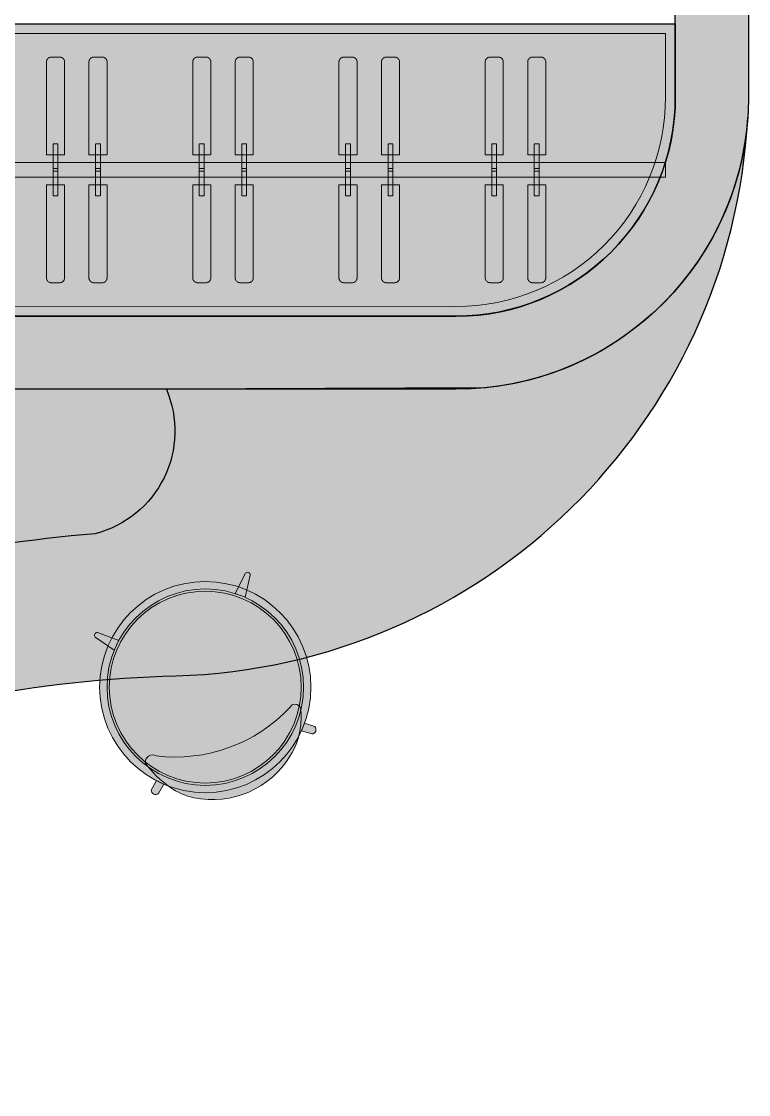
# Model space of a CAD drawing. Header units: millimetres. Extents: x 307301 to 459443, y -2888111 to -2805601.
# Drawn here: x 314378 to 315869, y -2822401 to -2820198 of the extents above; entities that cross this region are included whole.
import ezdxf

# ---------------------------------------------------------------- set-up
doc = ezdxf.new("R2010")
doc.units = ezdxf.units.MM
doc.header["$LTSCALE"] = 10
doc.header["$MEASUREMENT"] = 0
doc.linetypes.add('( Hidden )', pattern=[0.375, 0.25, -0.125])
doc.layers.add('A-FURN HATCH', color=7, linetype='Continuous', lineweight=0, true_color=0xffffff)
for name, color, linetype, lineweight in [('Bma-Furniture', 6, 'Continuous', 9), ('Bma-Furniture Hatch', 6, 'Continuous', 9), ('FURNITURE', 46, 'Continuous', 9), ('HATCH WALL', 8, 'Continuous', 0)]:
    doc.layers.add(name, color=color, linetype=linetype, lineweight=lineweight)
doc.layers.add('PDA FURNITURE', color=6, linetype='Continuous')
doc.layers.add('WALL - PDA', color=1, linetype='Continuous')

# ---------------------------------------------------------------- blocks, each defined once
blk = doc.blocks.new('6aa')
at = {"layer": 'A-FURN HATCH'}
h = blk.add_hatch(color=256, dxfattribs=at)
h.dxf.hatch_style = 1
h.paths.add_polyline_path([(313434.1240288429, -2820202.40382147), (313434.1240288429, -2820802.40382147), (315269.1040248614, -2820802.903018715, 0.4142135623736971), (315719.1040248615, -2820352.903018716), (315719.1040248615, -2820202.40382147)])
at = {"layer": 'FURNITURE', "color": 8, "linetype": '( Hidden )', "ltscale": 0.3, "extrusion": (-1.009673074674563e-28, 2.019518357901475e-28, -1)}
for p, q in [((313539.1257527454, -2820270.778484249, 0.02773739784954887), (313556.2663777319, -2820270.779165893, 0.02773739784954887)), ((313626.2654401706, -2820270.781949595, 0.02773739784954887), (313643.406065157, -2820270.782631238, 0.02773739784954887)), ((313839.1257527454, -2820270.778484249, 0.02773739784954887), (313856.2663777319, -2820270.779165893, 0.02773739784954887)), ((313926.2654401706, -2820270.781949595, 0.02773739784954887), (313943.406065157, -2820270.782631238, 0.02773739784954887)), ((314139.1257527454, -2820270.778484249, 0.02773739784954887), (314156.2663777319, -2820270.779165893, 0.02773739784954887)), ((314226.2654401706, -2820270.781949595, 0.02773739784954887), (314243.406065157, -2820270.782631238, 0.02773739784954887)), ((314439.1257527454, -2820270.778484249, 0.02773739784954887), (314456.2663777319, -2820270.779165893, 0.02773739784954887)), ((314526.2654401706, -2820270.781949595, 0.02773739784954887), (314543.406065157, -2820270.782631238, 0.02773739784954887)), ((314739.1257527454, -2820270.778484249, 0.02773739784954887), (314756.2663777319, -2820270.779165893, 0.02773739784954887)), ((314826.2654401706, -2820270.781949595, 0.02773739784954887), (314843.406065157, -2820270.782631238, 0.02773739784954887)), ((315039.1257527454, -2820270.778484249, 0.02773739784954887), (315056.2663777319, -2820270.779165893, 0.02773739784954887)), ((315126.2654401706, -2820270.781949595, 0.02773739784954887), (315143.406065157, -2820270.782631238, 0.02773739784954887)), ((315339.1257527454, -2820270.778484249, 0.02773739784954887), (315356.2663777319, -2820270.779165893, 0.02773739784954887)), ((315426.2654401706, -2820270.781949595, 0.02773739784954887), (315443.406065157, -2820270.782631238, 0.02773739784954887)), ((313529.1177743572, -2820471.403086414, 0.02773739784954887), (313529.1253550763, -2820280.778086565, 0.02773739784954887)), ((313566.2583993278, -2820471.404563411, 0.02773739784954887), (313566.2659800469, -2820280.779563562, 0.02773739784954887)), ((313616.2574617823, -2820471.406551759, 0.02773739784954887), (313616.2650425014, -2820280.78155191, 0.02773739784954887)), ((313653.398086753, -2820471.408028757, 0.02773739784954887), (313653.405667472, -2820280.783028907, 0.02773739784954887)), ((313829.1177743572, -2820471.403086414, 0.02773739784954887), (313829.1253550763, -2820280.778086565, 0.02773739784954887)), ((313866.2583993278, -2820471.404563411, 0.02773739784954887), (313866.2659800469, -2820280.779563562, 0.02773739784954887)), ((313916.2574617823, -2820471.406551759, 0.02773739784954887), (313916.2650425014, -2820280.78155191, 0.02773739784954887)), ((313953.398086753, -2820471.408028757, 0.02773739784954887), (313953.405667472, -2820280.783028907, 0.02773739784954887)), ((314129.1177743572, -2820471.403086414, 0.02773739784954887), (314129.1253550763, -2820280.778086565, 0.02773739784954887)), ((314166.2583993278, -2820471.404563411, 0.02773739784954887), (314166.2659800469, -2820280.779563562, 0.02773739784954887)), ((314216.2574617823, -2820471.406551759, 0.02773739784954887), (314216.2650425014, -2820280.78155191, 0.02773739784954887)), ((314253.398086753, -2820471.408028757, 0.02773739784954887), (314253.405667472, -2820280.783028907, 0.02773739784954887)), ((314429.1177743572, -2820471.403086414, 0.02773739784954887), (314429.1253550763, -2820280.778086565, 0.02773739784954887)), ((314466.2583993278, -2820471.404563411, 0.02773739784954887), (314466.2659800469, -2820280.779563562, 0.02773739784954887)), ((314516.2574617823, -2820471.406551759, 0.02773739784954887), (314516.2650425014, -2820280.78155191, 0.02773739784954887)), ((314553.398086753, -2820471.408028757, 0.02773739784954887), (314553.405667472, -2820280.783028907, 0.02773739784954887)), ((314729.1177743572, -2820471.403086414, 0.02773739784954887), (314729.1253550763, -2820280.778086565, 0.02773739784954887)), ((314766.2583993278, -2820471.404563411, 0.02773739784954887), (314766.2659800469, -2820280.779563562, 0.02773739784954887)), ((314816.2574617823, -2820471.406551759, 0.02773739784954887), (314816.2650425014, -2820280.78155191, 0.02773739784954887)), ((314853.398086753, -2820471.408028757, 0.02773739784954887), (314853.405667472, -2820280.783028907, 0.02773739784954887)), ((315029.1177743572, -2820471.403086414, 0.02773739784954887), (315029.1253550763, -2820280.778086565, 0.02773739784954887)), ((315066.2583993278, -2820471.404563411, 0.02773739784954887), (315066.2659800469, -2820280.779563562, 0.02773739784954887)), ((315116.2574617823, -2820471.406551759, 0.02773739784954887), (315116.2650425014, -2820280.78155191, 0.02773739784954887)), ((315153.398086753, -2820471.408028757, 0.02773739784954887), (315153.405667472, -2820280.783028907, 0.02773739784954887)), ((315329.1177743572, -2820471.403086414, 0.02773739784954887), (315329.1253550763, -2820280.778086565, 0.02773739784954887)), ((315366.2583993278, -2820471.404563411, 0.02773739784954887), (315366.2659800469, -2820280.779563562, 0.02773739784954887)), ((315416.2574617823, -2820471.406551759, 0.02773739784954887), (315416.2650425014, -2820280.78155191, 0.02773739784954887)), ((315453.398086753, -2820471.408028757, 0.02773739784954887), (315453.405667472, -2820280.783028907, 0.02773739784954887)), ((313529.1177743572, -2820471.403086414, 0.02773739784954887), (313566.2583993278, -2820471.404563411, 0.02773739784954887)), ((313616.2574617823, -2820471.406551759, 0.02773739784954887), (313653.398086753, -2820471.408028757, 0.02773739784954887)), ((313829.1177743572, -2820471.403086414, 0.02773739784954887), (313866.2583993278, -2820471.404563411, 0.02773739784954887)), ((313916.2574617823, -2820471.406551759, 0.02773739784954887), (313953.398086753, -2820471.408028757, 0.02773739784954887)), ((314129.1177743572, -2820471.403086414, 0.02773739784954887), (314166.2583993278, -2820471.404563411, 0.02773739784954887)), ((314216.2574617823, -2820471.406551759, 0.02773739784954887), (314253.398086753, -2820471.408028757, 0.02773739784954887)), ((314429.1177743572, -2820471.403086414, 0.02773739784954887), (314466.2583993278, -2820471.404563411, 0.02773739784954887)), ((314516.2574617823, -2820471.406551759, 0.02773739784954887), (314553.398086753, -2820471.408028757, 0.02773739784954887)), ((314729.1177743572, -2820471.403086414, 0.02773739784954887), (314766.2583993278, -2820471.404563411, 0.02773739784954887)), ((314816.2574617823, -2820471.406551759, 0.02773739784954887), (314853.398086753, -2820471.408028757, 0.02773739784954887)), ((315029.1177743572, -2820471.403086414, 0.02773739784954887), (315066.2583993278, -2820471.404563411, 0.02773739784954887)), ((315116.2574617823, -2820471.406551759, 0.02773739784954887), (315153.398086753, -2820471.408028757, 0.02773739784954887)), ((315329.1177743572, -2820471.403086414, 0.02773739784954887), (315366.2583993278, -2820471.404563411, 0.02773739784954887)), ((315416.2574617823, -2820471.406551759, 0.02773739784954887), (315453.398086753, -2820471.408028757, 0.02773739784954887)), ((313529.1153087594, -2820533.403086364, 0.02773739784954887), (313529.1077280403, -2820724.028086214, 0.02773739784954887)), ((313529.1153087594, -2820533.403086364, 0.02773739784954887), (313566.25593373, -2820533.404563362, 0.02773739784954887)), ((313566.25593373, -2820533.404563362, 0.02773739784954887), (313566.2483530109, -2820724.029563211, 0.02773739784954887)), ((313616.2549961845, -2820533.40655171, 0.02773739784954887), (313616.2474154654, -2820724.031551559, 0.02773739784954887)), ((313616.2549961845, -2820533.40655171, 0.02773739784954887), (313653.3956211552, -2820533.408028707, 0.02773739784954887)), ((313653.3956211552, -2820533.408028707, 0.02773739784954887), (313653.388040436, -2820724.033028557, 0.02773739784954887)), ((313829.1153087594, -2820533.403086364, 0.02773739784954887), (313829.1077280403, -2820724.028086214, 0.02773739784954887)), ((313829.1153087594, -2820533.403086364, 0.02773739784954887), (313866.25593373, -2820533.404563362, 0.02773739784954887)), ((313866.25593373, -2820533.404563362, 0.02773739784954887), (313866.2483530109, -2820724.029563211, 0.02773739784954887)), ((313916.2549961845, -2820533.40655171, 0.02773739784954887), (313916.2474154654, -2820724.031551559, 0.02773739784954887)), ((313916.2549961845, -2820533.40655171, 0.02773739784954887), (313953.3956211552, -2820533.408028707, 0.02773739784954887)), ((313953.3956211552, -2820533.408028707, 0.02773739784954887), (313953.388040436, -2820724.033028557, 0.02773739784954887)), ((314129.1153087594, -2820533.403086364, 0.02773739784954887), (314129.1077280403, -2820724.028086214, 0.02773739784954887)), ((314129.1153087594, -2820533.403086364, 0.02773739784954887), (314166.25593373, -2820533.404563362, 0.02773739784954887)), ((314166.25593373, -2820533.404563362, 0.02773739784954887), (314166.2483530109, -2820724.029563211, 0.02773739784954887)), ((314216.2549961845, -2820533.40655171, 0.02773739784954887), (314216.2474154654, -2820724.031551559, 0.02773739784954887)), ((314216.2549961845, -2820533.40655171, 0.02773739784954887), (314253.3956211552, -2820533.408028707, 0.02773739784954887)), ((314253.3956211552, -2820533.408028707, 0.02773739784954887), (314253.388040436, -2820724.033028557, 0.02773739784954887)), ((314429.1153087594, -2820533.403086364, 0.02773739784954887), (314429.1077280403, -2820724.028086214, 0.02773739784954887)), ((314429.1153087594, -2820533.403086364, 0.02773739784954887), (314466.25593373, -2820533.404563362, 0.02773739784954887)), ((314466.25593373, -2820533.404563362, 0.02773739784954887), (314466.2483530109, -2820724.029563211, 0.02773739784954887)), ((314516.2549961845, -2820533.40655171, 0.02773739784954887), (314516.2474154654, -2820724.031551559, 0.02773739784954887)), ((314516.2549961845, -2820533.40655171, 0.02773739784954887), (314553.3956211552, -2820533.408028707, 0.02773739784954887)), ((314553.3956211552, -2820533.408028707, 0.02773739784954887), (314553.388040436, -2820724.033028557, 0.02773739784954887)), ((314729.1153087594, -2820533.403086364, 0.02773739784954887), (314729.1077280403, -2820724.028086214, 0.02773739784954887)), ((314729.1153087594, -2820533.403086364, 0.02773739784954887), (314766.25593373, -2820533.404563362, 0.02773739784954887)), ((314766.25593373, -2820533.404563362, 0.02773739784954887), (314766.2483530109, -2820724.029563211, 0.02773739784954887)), ((314816.2549961845, -2820533.40655171, 0.02773739784954887), (314816.2474154654, -2820724.031551559, 0.02773739784954887)), ((314816.2549961845, -2820533.40655171, 0.02773739784954887), (314853.3956211552, -2820533.408028707, 0.02773739784954887)), ((314853.3956211552, -2820533.408028707, 0.02773739784954887), (314853.388040436, -2820724.033028557, 0.02773739784954887)), ((315029.1153087594, -2820533.403086364, 0.02773739784954887), (315029.1077280403, -2820724.028086214, 0.02773739784954887)), ((315029.1153087594, -2820533.403086364, 0.02773739784954887), (315066.25593373, -2820533.404563362, 0.02773739784954887)), ((315066.25593373, -2820533.404563362, 0.02773739784954887), (315066.2483530109, -2820724.029563211, 0.02773739784954887)), ((315116.2549961845, -2820533.40655171, 0.02773739784954887), (315116.2474154654, -2820724.031551559, 0.02773739784954887)), ((315116.2549961845, -2820533.40655171, 0.02773739784954887), (315153.3956211552, -2820533.408028707, 0.02773739784954887)), ((315153.3956211552, -2820533.408028707, 0.02773739784954887), (315153.388040436, -2820724.033028557, 0.02773739784954887)), ((315329.1153087594, -2820533.403086364, 0.02773739784954887), (315329.1077280403, -2820724.028086214, 0.02773739784954887)), ((315329.1153087594, -2820533.403086364, 0.02773739784954887), (315366.25593373, -2820533.404563362, 0.02773739784954887)), ((315366.25593373, -2820533.404563362, 0.02773739784954887), (315366.2483530109, -2820724.029563211, 0.02773739784954887)), ((315416.2549961845, -2820533.40655171, 0.02773739784954887), (315416.2474154654, -2820724.031551559, 0.02773739784954887)), ((315416.2549961845, -2820533.40655171, 0.02773739784954887), (315453.3956211552, -2820533.408028707, 0.02773739784954887)), ((315453.3956211552, -2820533.408028707, 0.02773739784954887), (315453.388040436, -2820724.033028557, 0.02773739784954887)), ((313539.1073303553, -2820734.028483883, 0.02773739784954887), (313556.2479553417, -2820734.029165526, 0.02773739784954887)), ((313626.2470177804, -2820734.031949229, 0.02773739784954887), (313643.3876427669, -2820734.032630872, 0.02773739784954887)), ((313839.1073303553, -2820734.028483883, 0.02773739784954887), (313856.2479553417, -2820734.029165526, 0.02773739784954887)), ((313926.2470177804, -2820734.031949229, 0.02773739784954887), (313943.3876427669, -2820734.032630872, 0.02773739784954887)), ((314139.1073303553, -2820734.028483883, 0.02773739784954887), (314156.2479553417, -2820734.029165526, 0.02773739784954887)), ((314226.2470177804, -2820734.031949229, 0.02773739784954887), (314243.3876427669, -2820734.032630872, 0.02773739784954887)), ((314439.1073303553, -2820734.028483883, 0.02773739784954887), (314456.2479553417, -2820734.029165526, 0.02773739784954887)), ((314526.2470177804, -2820734.031949229, 0.02773739784954887), (314543.3876427669, -2820734.032630872, 0.02773739784954887)), ((314739.1073303553, -2820734.028483883, 0.02773739784954887), (314756.2479553417, -2820734.029165526, 0.02773739784954887)), ((314826.2470177804, -2820734.031949229, 0.02773739784954887), (314843.3876427669, -2820734.032630872, 0.02773739784954887)), ((315039.1073303553, -2820734.028483883, 0.02773739784954887), (315056.2479553417, -2820734.029165526, 0.02773739784954887)), ((315126.2470177804, -2820734.031949229, 0.02773739784954887), (315143.3876427669, -2820734.032630872, 0.02773739784954887)), ((315339.1073303553, -2820734.028483883, 0.02773739784954887), (315356.2479553417, -2820734.029165526, 0.02773739784954887)), ((315426.2470177804, -2820734.031949229, 0.02773739784954887), (315443.3876427669, -2820734.032630872, 0.02773739784954887))]:
    blk.add_line(p, q, dxfattribs=at)
at = {"layer": 'FURNITURE', "color": 3, "elevation": 0.02773739784954887}
blk.add_lwpolyline([(313454.1240288452, -2820782.409261629), (313454.1240288452, -2820222.403821473), (315699.1040248591, -2820222.403821473), (315699.1040248592, -2820352.903018715, -0.4142135623739277), (315269.1040248616, -2820782.903018713)], format="xyb", close=True, dxfattribs=at)
at = {"layer": 'FURNITURE', "color": 8, "linetype": '( Hidden )', "ltscale": 0.3, "elevation": 0.02773739784954887}
for points in [[(313542.5987989172, -2820555.65362259), (313552.6030341701, -2820555.65362259), (313552.6030341701, -2820449.154020351), (313542.5987989172, -2820449.154020351)], [(313629.7384863424, -2820555.657087935), (313639.7427215952, -2820555.657087935), (313639.7427215952, -2820449.157485696), (313629.7384863424, -2820449.157485696)], [(313842.5987989172, -2820555.65362259), (313852.6030341701, -2820555.65362259), (313852.6030341701, -2820449.154020351), (313842.5987989172, -2820449.154020351)], [(313929.7384863424, -2820555.657087935), (313939.7427215952, -2820555.657087935), (313939.7427215952, -2820449.157485696), (313929.7384863424, -2820449.157485696)], [(314142.5987989172, -2820555.65362259), (314152.6030341701, -2820555.65362259), (314152.6030341701, -2820449.154020351), (314142.5987989172, -2820449.154020351)], [(314229.7384863424, -2820555.657087935), (314239.7427215952, -2820555.657087935), (314239.7427215952, -2820449.157485696), (314229.7384863424, -2820449.157485696)], [(314442.5987989172, -2820555.65362259), (314452.6030341701, -2820555.65362259), (314452.6030341701, -2820449.154020351), (314442.5987989172, -2820449.154020351)], [(314529.7384863424, -2820555.657087935), (314539.7427215952, -2820555.657087935), (314539.7427215952, -2820449.157485696), (314529.7384863424, -2820449.157485696)], [(314742.5987989172, -2820555.65362259), (314752.6030341701, -2820555.65362259), (314752.6030341701, -2820449.154020351), (314742.5987989172, -2820449.154020351)], [(314829.7384863424, -2820555.657087935), (314839.7427215952, -2820555.657087935), (314839.7427215952, -2820449.157485696), (314829.7384863424, -2820449.157485696)], [(315042.5987989172, -2820555.65362259), (315052.6030341701, -2820555.65362259), (315052.6030341701, -2820449.154020351), (315042.5987989172, -2820449.154020351)], [(315129.7384863424, -2820555.657087935), (315139.7427215952, -2820555.657087935), (315139.7427215952, -2820449.157485696), (315129.7384863424, -2820449.157485696)], [(315342.5987989172, -2820555.65362259), (315352.6030341701, -2820555.65362259), (315352.6030341701, -2820449.154020351), (315342.5987989172, -2820449.154020351)], [(315429.7384863424, -2820555.657087935), (315439.7427215952, -2820555.657087935), (315439.7427215952, -2820449.157485696), (315429.7384863424, -2820449.157485696)], [(313454.1240288452, -2820487.40382147), (315699.1040248591, -2820487.40382147), (315699.1040248591, -2820517.40382147), (313454.1240288452, -2820517.40382147)], [(313542.5987989172, -2820499.55987259), (313552.6008022075, -2820499.55987259), (313552.6008022075, -2820505.247770351), (313542.5987989172, -2820505.247770351)], [(313629.7384863424, -2820499.563337935), (313639.7404896327, -2820499.563337935), (313639.7404896327, -2820505.251235696), (313629.7384863424, -2820505.251235696)], [(313842.5987989172, -2820499.55987259), (313852.6008022075, -2820499.55987259), (313852.6008022075, -2820505.247770351), (313842.5987989172, -2820505.247770351)], [(313929.7384863424, -2820499.563337935), (313939.7404896327, -2820499.563337935), (313939.7404896327, -2820505.251235696), (313929.7384863424, -2820505.251235696)], [(314142.5987989172, -2820499.55987259), (314152.6008022075, -2820499.55987259), (314152.6008022075, -2820505.247770351), (314142.5987989172, -2820505.247770351)], [(314229.7384863424, -2820499.563337935), (314239.7404896327, -2820499.563337935), (314239.7404896327, -2820505.251235696), (314229.7384863424, -2820505.251235696)], [(314442.5987989172, -2820499.55987259), (314452.6008022075, -2820499.55987259), (314452.6008022075, -2820505.247770351), (314442.5987989172, -2820505.247770351)], [(314529.7384863424, -2820499.563337935), (314539.7404896327, -2820499.563337935), (314539.7404896327, -2820505.251235696), (314529.7384863424, -2820505.251235696)], [(314742.5987989172, -2820499.55987259), (314752.6008022075, -2820499.55987259), (314752.6008022075, -2820505.247770351), (314742.5987989172, -2820505.247770351)], [(314829.7384863424, -2820499.563337935), (314839.7404896327, -2820499.563337935), (314839.7404896327, -2820505.251235696), (314829.7384863424, -2820505.251235696)], [(315042.5987989172, -2820499.55987259), (315052.6008022075, -2820499.55987259), (315052.6008022075, -2820505.247770351), (315042.5987989172, -2820505.247770351)], [(315129.7384863424, -2820499.563337935), (315139.7404896327, -2820499.563337935), (315139.7404896327, -2820505.251235696), (315129.7384863424, -2820505.251235696)], [(315342.5987989172, -2820499.55987259), (315352.6008022075, -2820499.55987259), (315352.6008022075, -2820505.247770351), (315342.5987989172, -2820505.247770351)], [(315429.7384863424, -2820499.563337935), (315439.7404896327, -2820499.563337935), (315439.7404896327, -2820505.251235696), (315429.7384863424, -2820505.251235696)]]:
    blk.add_lwpolyline(points, close=True, dxfattribs=at)
at = {"layer": 'FURNITURE', "color": 8, "linetype": '( Hidden )', "ltscale": 0.3, "extrusion": (-1.009673074674563e-28, 2.019518357901475e-28, -1)}
for centre, start, end in [((-313539.1253550684, -2820280.778484241, -0.02773739784954887), 0.001881530353662728, 90.00189752193414), ((-313556.2659800549, -2820280.779165884, -0.02773739784954887), 90.00177452183325, 180.0017825192911), ((-313626.2650424935, -2820280.781949587, -0.02773739784954887), 0.001881530353662728, 90.00189752193414), ((-313643.40566748, -2820280.78263123, -0.02773739784954887), 90.00177452183325, 180.0017825192911), ((-313839.1253550684, -2820280.778484241, -0.02773739784954887), 0.001881530353662728, 90.00189752193414), ((-313856.2659800549, -2820280.779165884, -0.02773739784954887), 90.00177452183325, 180.0017825192911), ((-313926.2650424935, -2820280.781949587, -0.02773739784954887), 0.001881530353662728, 90.00189752193414), ((-313943.40566748, -2820280.78263123, -0.02773739784954887), 90.00177452183325, 180.0017825192911), ((-314139.1253550684, -2820280.778484241, -0.02773739784954887), 0.001881530353662728, 90.00189752193414), ((-314156.2659800549, -2820280.779165884, -0.02773739784954887), 90.00177452183325, 180.0017825192911), ((-314226.2650424935, -2820280.781949587, -0.02773739784954887), 0.001881530353662728, 90.00189752193414), ((-314243.40566748, -2820280.78263123, -0.02773739784954887), 90.00177452183325, 180.0017825192911), ((-314439.1253550684, -2820280.778484241, -0.02773739784954887), 0.001881530353662728, 90.00189752193414), ((-314456.2659800549, -2820280.779165884, -0.02773739784954887), 90.00177452183325, 180.0017825192911), ((-314526.2650424935, -2820280.781949587, -0.02773739784954887), 0.001881530353662728, 90.00189752193414), ((-314543.40566748, -2820280.78263123, -0.02773739784954887), 90.00177452183325, 180.0017825192911), ((-314739.1253550684, -2820280.778484241, -0.02773739784954887), 0.001881530353662728, 90.00189752193414), ((-314756.2659800549, -2820280.779165884, -0.02773739784954887), 90.00177452183325, 180.0017825192911), ((-314826.2650424935, -2820280.781949587, -0.02773739784954887), 0.001881530353662728, 90.00189752193414), ((-314843.40566748, -2820280.78263123, -0.02773739784954887), 90.00177452183325, 180.0017825192911), ((-315039.1253550684, -2820280.778484241, -0.02773739784954887), 0.001881530353662728, 90.00189752193414), ((-315056.2659800549, -2820280.779165884, -0.02773739784954887), 90.00177452183325, 180.0017825192911), ((-315126.2650424935, -2820280.781949587, -0.02773739784954887), 0.001881530353662728, 90.00189752193414), ((-315143.40566748, -2820280.78263123, -0.02773739784954887), 90.00177452183325, 180.0017825192911), ((-315339.1253550684, -2820280.778484241, -0.02773739784954887), 0.001881530353662728, 90.00189752193414), ((-315356.2659800549, -2820280.779165884, -0.02773739784954887), 90.00177452183325, 180.0017825192911), ((-315426.2650424935, -2820280.781949587, -0.02773739784954887), 0.001881530353662728, 90.00189752193414), ((-315443.40566748, -2820280.78263123, -0.02773739784954887), 90.00177452183325, 180.0017825192911), ((-313539.1077280324, -2820724.028483891, -0.02773739784954887), 270.0018925226893, 0.001881530353662728), ((-313556.2483530188, -2820724.029165534, -0.02773739784954887), 180.0018895078012, 270.0018825208644), ((-313626.2474154575, -2820724.031949237, -0.02773739784954887), 270.0018925226893, 0.001881530353662728), ((-313643.3880404439, -2820724.03263088, -0.02773739784954887), 180.0018895078012, 270.0018825208644), ((-313839.1077280324, -2820724.028483891, -0.02773739784954887), 270.0018925226893, 0.001881530353662728), ((-313856.2483530188, -2820724.029165534, -0.02773739784954887), 180.0018895078012, 270.0018825208644), ((-313926.2474154575, -2820724.031949237, -0.02773739784954887), 270.0018925226893, 0.001881530353662728), ((-313943.3880404439, -2820724.03263088, -0.02773739784954887), 180.0018895078012, 270.0018825208644), ((-314139.1077280324, -2820724.028483891, -0.02773739784954887), 270.0018925226893, 0.001881530353662728), ((-314156.2483530188, -2820724.029165534, -0.02773739784954887), 180.0018895078012, 270.0018825208644), ((-314226.2474154575, -2820724.031949237, -0.02773739784954887), 270.0018925226893, 0.001881530353662728), ((-314243.3880404439, -2820724.03263088, -0.02773739784954887), 180.0018895078012, 270.0018825208644), ((-314439.1077280324, -2820724.028483891, -0.02773739784954887), 270.0018925226893, 0.001881530353662728), ((-314456.2483530188, -2820724.029165534, -0.02773739784954887), 180.0018895078012, 270.0018825208644), ((-314526.2474154575, -2820724.031949237, -0.02773739784954887), 270.0018925226893, 0.001881530353662728), ((-314543.3880404439, -2820724.03263088, -0.02773739784954887), 180.0018895078012, 270.0018825208644), ((-314739.1077280324, -2820724.028483891, -0.02773739784954887), 270.0018925226893, 0.001881530353662728), ((-314756.2483530188, -2820724.029165534, -0.02773739784954887), 180.0018895078012, 270.0018825208644), ((-314826.2474154575, -2820724.031949237, -0.02773739784954887), 270.0018925226893, 0.001881530353662728), ((-314843.3880404439, -2820724.03263088, -0.02773739784954887), 180.0018895078012, 270.0018825208644), ((-315039.1077280324, -2820724.028483891, -0.02773739784954887), 270.0018925226893, 0.001881530353662728), ((-315056.2483530188, -2820724.029165534, -0.02773739784954887), 180.0018895078012, 270.0018825208644), ((-315126.2474154575, -2820724.031949237, -0.02773739784954887), 270.0018925226893, 0.001881530353662728), ((-315143.3880404439, -2820724.03263088, -0.02773739784954887), 180.0018895078012, 270.0018825208644), ((-315339.1077280324, -2820724.028483891, -0.02773739784954887), 270.0018925226893, 0.001881530353662728), ((-315356.2483530188, -2820724.029165534, -0.02773739784954887), 180.0018895078012, 270.0018825208644), ((-315426.2474154575, -2820724.031949237, -0.02773739784954887), 270.0018925226893, 0.001881530353662728), ((-315443.3880404439, -2820724.03263088, -0.02773739784954887), 180.0018895078012, 270.0018825208644)]:
    blk.add_arc(centre, 9.998532, start, end, dxfattribs=at)
at = {"layer": 'PDA FURNITURE', "elevation": 0.02773739784954887}
blk.add_lwpolyline([(313434.1240288429, -2820802.40382147), (313434.1240288429, -2820202.40382147), (315719.1040248615, -2820202.40382147), (315719.1040248615, -2820352.903018715, -0.4142135623738907), (315269.1040248615, -2820802.903018715)], format="xyb", close=True, dxfattribs=at)
blk = doc.blocks.new('EH')
at = {"true_color": 0xfafafa}
h = blk.add_hatch(color=7, dxfattribs=at)
h.dxf.hatch_style = 1
edge = h.paths.add_edge_path(flags=17)
edge.add_arc((616572.9563709883, 858461.0463262589), 201.6227207359306, 0, 360)
edge = h.paths.add_edge_path()
edge.add_arc((616572.9563709883, 858461.0463262589), 216.6931118425045, 0, 360)
h = blk.add_hatch(color=7, dxfattribs=at)
h.dxf.hatch_style = 1
edge = h.paths.add_edge_path()
edge.add_arc((616572.9563709883, 858461.0463262589), 201.6227207359306, 0, 360)
edge = h.paths.add_edge_path(flags=17)
edge.add_arc((616572.9563709883, 858461.0463262589), 196.8636498601704, 0, 360)
h = blk.add_hatch(color=7, dxfattribs=at)
h.dxf.hatch_style = 1
edge = h.paths.add_edge_path()
edge.add_arc((616572.9563709883, 858461.0463262589), 196.8636498601704, 0, 360)
h = blk.add_hatch(color=7, dxfattribs=at)
h.dxf.hatch_style = 1
edge = h.paths.add_edge_path()
edge.add_arc((616572.9563709883, 858461.0463262589), 196.8636498601704, 0, 360)
h = blk.add_hatch(color=7, dxfattribs=at)
h.dxf.hatch_style = 1
edge = h.paths.add_edge_path()
edge.add_line((616714.0164021978, 858625.5394030601), (616728.0320768738, 858642.3537449333))
edge.add_arc((616731.6164371092, 858634.256821169), 8.854818617023371, -19.920479631612523, 113.8780969712306, ccw=False)
edge.add_line((616739.9414400749, 858631.2398461342), (616726.3619443898, 858614.090877842))
edge.add_line((616726.3619443898, 858614.090877842), (616714.0164021978, 858625.5394030601))
h = blk.add_hatch(color=7, dxfattribs=at)
h.dxf.hatch_style = 1
edge = h.paths.add_edge_path()
edge.add_line((616393.9521425524, 858632.5166037498), (616433.134920222, 858606.3105111857))
edge.add_arc((616572.9563709082, 858461.0463263338), 201.6227206261225, 133.9062661246791, 140.0558119893848)
edge.add_line((616418.3782351466, 858590.4963994012), (616386.889611667, 858624.9485804155))
edge.add_arc((616391.8291567173, 858627.4183759678), 5.522589553263722, 67.39235249162772, 206.5652648579663, ccw=False)
h = blk.add_hatch(color=7, dxfattribs=at)
h.dxf.hatch_style = 1
edge = h.paths.add_edge_path()
edge.add_arc((616655.0376179643, 858423.6168390407), 131.5336022784618, 283.2960368830732, 303.9490013267488)
edge.add_arc((616661.278132346, 858426.9555990171), 131.0075362121024, 300.8680364192592, 324.3982942300563)
edge.add_arc((616619.9293521385, 858464.0388607705), 186.3147141937552, 322.5280130741197, 393.6238533300888)
edge.add_arc((616666.4595582504, 858493.9531780265), 131.0075362111935, 393.9983036082492, 417.5285614190462)
edge.add_arc((616622.9806437616, 858433.2981434335), 205.5638649653182, 416.3809841270715, 436.2601046610415)
edge.add_arc((616675.777895007, 858618.6360439595), 14.88357003403983, 105.4815223191305, 231.5367051166331)
edge.add_arc((616384.0291620418, 858451.6564773323), 322.3774061399432, 334.8992795509933, 388.8038800014655, ccw=False)
edge.add_arc((616684.7360956054, 858307.2420046953), 11.646067455748, 138.8826592375905, 272.7164204911842)
h = blk.add_hatch(color=7, dxfattribs=at)
h.dxf.hatch_style = 1
edge = h.paths.add_edge_path()
edge.add_arc((616655.0376179643, 858423.6168390407), 131.5336022784618, 283.2960368830732, 303.9490013267488)
edge.add_arc((616661.278132346, 858426.9555990171), 131.0075362121024, 300.8680364192592, 324.3982942300563)
edge.add_arc((616619.9293521385, 858464.0388607705), 186.3147141937552, 322.5280130741197, 393.6238533300888)
edge.add_arc((616666.4595582504, 858493.9531780265), 131.0075362111935, 393.9983036082492, 417.5285614190462)
edge.add_arc((616622.9806437616, 858433.2981434335), 205.5638649653182, 416.3809841270715, 436.2601046610415)
edge.add_arc((616675.777895007, 858618.6360439595), 14.88357003403983, 105.4815223191305, 231.5367051166331)
edge.add_arc((616384.0291620418, 858451.6564773323), 322.3774061399432, 334.8992795509933, 388.8038800014655, ccw=False)
edge.add_arc((616684.7360956054, 858307.2420046953), 11.646067455748, 138.8826592375905, 272.7164204911842)
h = blk.add_hatch(color=7, dxfattribs=at)
h.dxf.hatch_style = 1
edge = h.paths.add_edge_path()
edge.add_line((616393.3856694372, 858290.1978457129), (616431.9763688978, 858316.9062536649))
edge.add_arc((616572.9563709507, 858461.0463262287), 201.6227206877067, 219.5464558432139, 225.6350001497129, ccw=False)
edge.add_line((616417.4833585112, 858332.6724040306), (616386.3085113113, 858297.7521923132))
edge.add_arc((616391.2528249756, 858295.291957007), 5.522589553201537, 153.5455747641195, 292.7184871320774)
h = blk.add_hatch(color=7, dxfattribs=at)
h.dxf.hatch_style = 1
edge = h.paths.add_edge_path()
edge.add_line((616717.2831120847, 858299.4118728624), (616731.3312881336, 858282.6246759867))
edge.add_arc((616734.8999780408, 858290.7285185985), 8.854818616446693, 246.2327426462833, 380.0313192497716)
edge.add_line((616743.2191290449, 858293.7615928316), (616729.6064838305, 858310.8842592963))
edge.add_line((616729.6064838305, 858310.8842592963), (616717.2831120847, 858299.4118728624))
at = {"layer": 'Bma-Furniture'}
for points in [[(616714.0164021978, 858625.5394030601), (616714.0164021978, 858625.5394030601), (616728.0320768738, 858642.3537449333, -0.6606223916070523), (616739.9414400749, 858631.2398461342), (616726.3619443898, 858614.090877842)], [(616393.9521425524, 858632.5166037498), (616433.134920222, 858606.3105111857, 0.02683889718203956), (616418.3782351466, 858590.4963994012), (616386.889611667, 858624.9485804155, -0.6948428351203215)], [(616393.3856694372, 858290.1978457129), (616431.9763688978, 858316.9062536649, -0.02657253783973197), (616417.4833585112, 858332.6724040306), (616386.3085113113, 858297.7521923132, 0.6948428351203215)], [(616717.2831120847, 858299.4118728624), (616717.2831120847, 858299.4118728624), (616731.3312881336, 858282.6246759867, 0.6606223916070523), (616743.2191290449, 858293.7615928316), (616729.6064838305, 858310.8842592963)]]:
    blk.add_lwpolyline(points, format="xyb", close=True, dxfattribs=at)
blk.add_lwpolyline([(616685.2880344435, 858295.6090235327, 0.09036028967827471), (616728.4931842635, 858314.5051150693, 0.1030323995963343), (616767.798189262, 858350.68993165, 0.3205636167367811), (616775.0718970192, 858567.2084468561, 0.1030323995963343), (616736.7947688383, 858604.4788885907, 0.08695721469323947), (616671.8050594548, 858632.9795872679, 0.6131320364031144), (616666.5201187198, 858606.9821074927, -0.2396385517248449), (616675.9623629734, 858314.9004969024, 0.660842936343446), (616685.2880344457, 858295.6090235341)], format="xyb", dxfattribs=at)
for radius in [216.6931118425045, 201.6227207359306, 196.8636498601704]:
    blk.add_circle((616572.9563709883, 858461.0463262589), radius, dxfattribs=at)
blk = doc.blocks.new('bc')
at = {"layer": 'Bma-Furniture Hatch', "true_color": 0xffffff}
h = blk.add_hatch(color=7, dxfattribs=at)
h.dxf.hatch_style = 1
edge = h.paths.add_edge_path()
edge.add_arc((314659.024848065, -2820331.488575588), 1210.268644760419, 271.6878796241043, 356.9932043191117)
edge.add_arc((315269.1040248614, -2820352.903018715), 600.0000000001412, 270.0000000000111, 355.97936227004783, ccw=False)
edge.add_line((315269.1040248615, -2820952.903018715), (313391.3838712761, -2820952.903018715))
edge.add_arc((313306.6617664156, -2821030.057782479), 114.5892343260555, -64.99510313590042, 42.32351330938582, ccw=False)
edge.add_arc((314291.888264448, -2823018.55115963), 2104.628291643908, 116.4303469649322, 138.592952508108)
edge.add_arc((312988.1668313838, -2821882.662455623), 375.6592267590836, 137.0162322989729, 314.9390000673615)
edge.add_arc((314493.0701185379, -2823217.92136598), 1637.069214714675, 112.5408744073456, 139.2161654040961, ccw=False)
edge.add_arc((314749.3308025224, -2823986.153388686), 2445.532165304612, 91.28066952092689, 111.1862861868299, ccw=False)
at = {"layer": 'PDA FURNITURE'}
for points in [[(314694.6730641795, -2821541.232100959, 0.3904132267996726), (315867.6273405743, -2820394.972491592, -0.3938064577121165), (315269.1040248615, -2820952.903018715), (313391.3838712761, -2820952.903018715, -0.5057861424111539), (313355.0981452161, -2821133.906758556, 0.09700517596055475), (312713.3544933934, -2821626.541325028, 0.9820350647990157), (313253.5150633955, -2822148.576295837, -0.1169213817644134), (313865.5120373333, -2821705.913935944, -0.08707370125073954)], [(313865.5120373333, -2821705.913935944, -0.08707370125075353), (314694.6730641797, -2821541.232100959, 0.3904132267996889), (315867.627340574, -2820394.972491592, -0.3662678861662348), (315326.7649280032, -2820950.125942127), (314675.0256731319, -2820952.903018715, -0.4589600108852189), (314529.2637746877, -2821249.45512728, 0.0728294863028786), (313753.8291324978, -2821427.457764799, 0.1111492803973267), (313034.0707198224, -2821938.161161917, 0.0428485808898399), (312817.5983078196, -2822217.365657607, 0.3246442870535473), (313253.5150633955, -2822148.576295837, -0.1169213817644036)]]:
    blk.add_lwpolyline(points, format="xyb", close=True, dxfattribs=at)
at = {"layer": 'PDA FURNITURE', "color": 1, "xscale": -1}
for p, rotation in [((883200.8048929672, -1930504.952432612), 111.7773440277738), ((779689.7698578774, -1872904.924768879), 118.1716130258169), ((425698.4186691984, -1771121.814148903), 138.2172427417013)]:
    blk.add_blockref('EH', p, dxfattribs=dict(at, rotation=rotation))

msp = doc.modelspace()

# ---------------------------------------------------------------- hatches: boundary and pattern name
at = {"layer": 'HATCH WALL'}
h = msp.add_hatch(color=7, dxfattribs=at)
edge = h.paths.add_edge_path()
edge.add_line((315719.104024862, -2818442.902978092), (315769.104024862, -2818442.902978092))
edge.add_arc((315769.104024862, -2818542.902978092), 100, 0, 90, ccw=False)
edge.add_line((315869.104024862, -2818542.902978092), (315869.1040248615, -2820352.903018715))
edge.add_arc((315269.1040248615, -2820352.903018715), 600, -90, 0, ccw=False)
edge.add_line((315269.1040248615, -2820952.903018715), (311628.9522450471, -2820952.903018715))
edge.add_line((311628.9522450471, -2820952.903018715), (311628.9522450471, -2820802.903018715))
edge.add_line((311628.9522450471, -2820802.903018715), (315269.1040248615, -2820802.903018715))
edge.add_arc((315269.1040248615, -2820352.903018715), 450, 270, 360)
edge.add_line((315719.1040248615, -2820352.903018715), (315719.104024862, -2818442.902978092))

# ---------------------------------------------------------------- linework, layer by layer
at = {"layer": 'WALL - PDA', "elevation": 0.05547479540109634}
msp.add_lwpolyline([(315719.104024862, -2818442.902978092), (315769.104024862, -2818442.902978092, -0.4142135623731663), (315869.104024862, -2818542.902978092), (315869.1040248615, -2820352.903018715, -0.414213562373095), (315269.1040248615, -2820952.903018715), (311628.9522450471, -2820952.903018715), (311628.9522450471, -2820802.903018715), (315269.1040248615, -2820802.903018715, 0.414213562373095), (315719.1040248615, -2820352.903018715)], format="xyb", close=True, dxfattribs=at)

# ---------------------------------------------------------------- block references
at = {"layer": 'PDA FURNITURE'}
for name in ['6aa', 'bc']:
    msp.add_blockref(name, (0, 0), dxfattribs=at)

doc.saveas('drawing.dxf')
